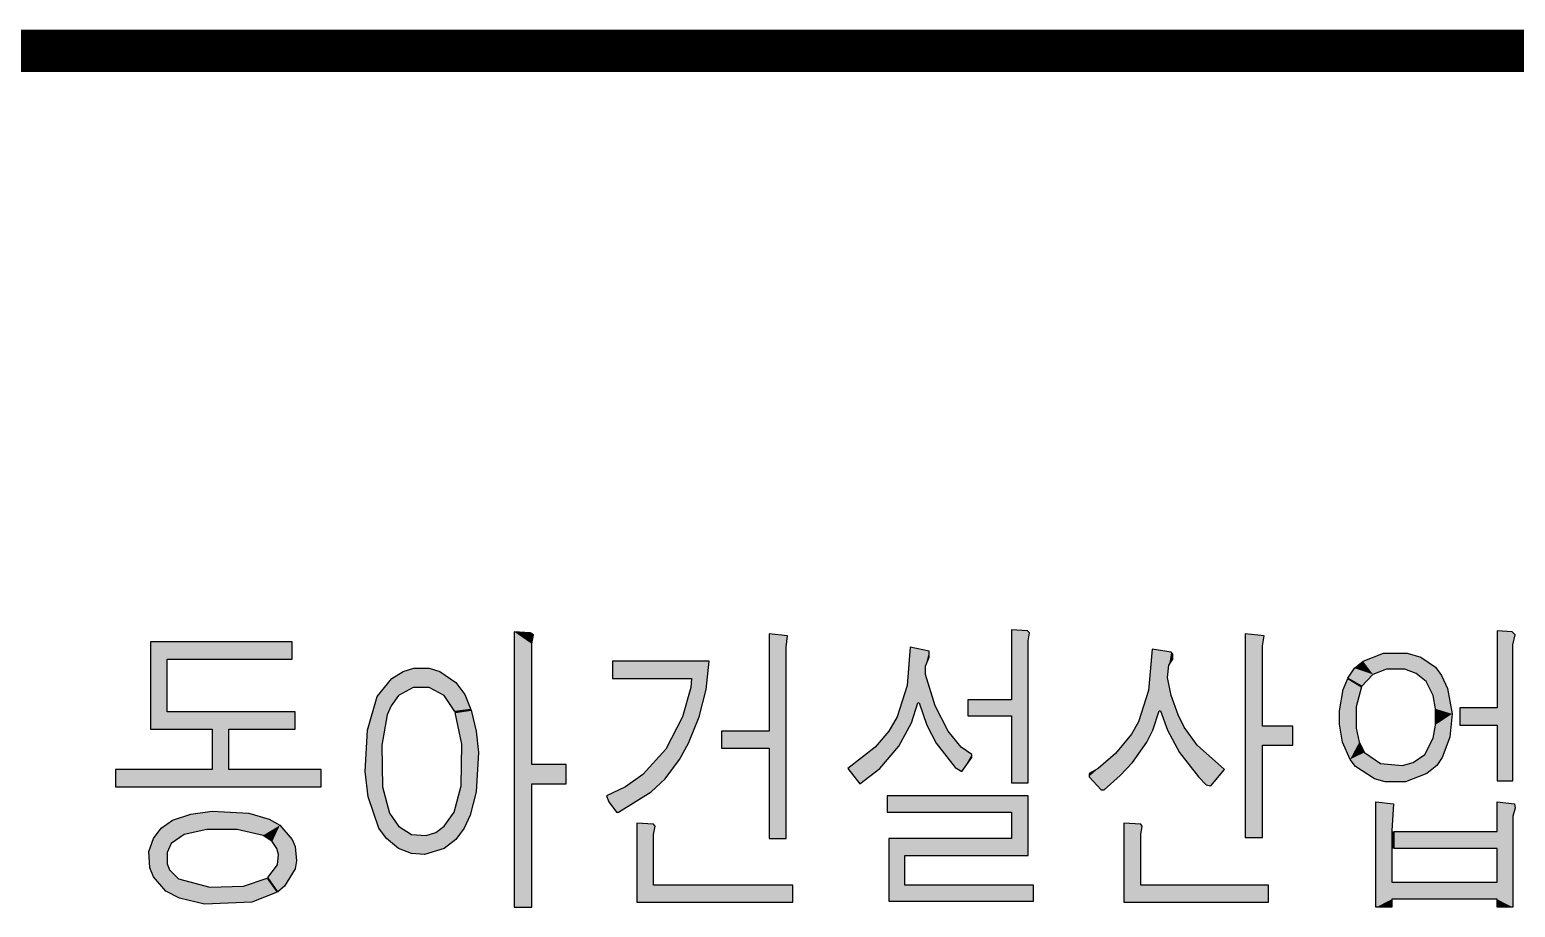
# Model space of a CAD drawing. Extents: x -109 to 1179, y -20 to 602.
# Drawn here: x 281.08 to 316.26, y 37.71 to 58.5 of the extents above; entities that cross this region are included whole.
import ezdxf

# ---------------------------------------------------------------- set-up
doc = ezdxf.new("R2010")
doc.units = 0
doc.header["$LTSCALE"] = 500
doc.header["$MEASUREMENT"] = 0
doc.layers.get('0').update_dxf_attribs({"linetype": 'CONTINUOUS'})
doc.layers.add('T-LINE3', color=2, linetype='CONTINUOUS')

# ---------------------------------------------------------------- blocks, each defined once
blk = doc.blocks.new('AA')
for points in [[(576.4, 35.4), (576.4, -406.6), (604.5, -406.6), (604.5, -208.3), (659.5, -208.3), (659.5, -177.5), (604.5, -177.5), (604.5, 15.9), (607, 30.5), (602.1, 33.8), (576.4, 35.4)], [(985.5, 32.2), (985.5, -123.8), (908.6, -123.8), (908.6, -151.5), (985.5, -151.5), (985.5, -296.1), (1012.4, -296.1), (1012.4, 11), (1014.8, 28.9), (985.5, 32.2)], [(1373.8, 38.7), (1373.8, -73.5), (1304.2, -73.5), (1304.2, -99.5), (1373.8, -99.5), (1373.8, -206.7), (1400.7, -206.7), (1400.7, 20.8), (1403.1, 33.8), (1399.5, 37), (1373.8, 38.7)], [(1748.7, 32.2), (1748.7, -294.5), (1776.8, -294.5), (1776.8, -146.6), (1825.6, -146.6), (1825.6, -115.7), (1776.8, -115.7), (1776.8, 12.7), (1779.2, 28.9), (1748.7, 32.2)], [(2152.9, 37), (2152.9, -86.5), (2093, -86.5), (2093, -114.1), (2152.9, -114.1), (2152.9, -203.5), (2178.5, -203.5), (2178.5, 14.3), (2182.2, 30.5), (2177.3, 35.4), (2152.9, 37)], [(-7.3, 19.2), (-7.3, -120.6), (91.6, -120.6), (91.6, -185.6), (-63.4, -185.6), (-63.4, -213.2), (266.3, -213.2), (266.3, -185.6), (118.5, -185.6), (118.5, -120.6), (224.7, -120.6), (224.7, -93), (19.6, -93), (19.6, -8.5), (219.9, -8.5), (219.9, 19.2), (-7.3, 19.2)], [(1211.4, 11), (1206.5, -50.7), (1190.6, -101.1), (1177.2, -123.8), (1155.2, -149.8), (1111.3, -184), (1130.8, -208.3), (1162.6, -184), (1193.1, -148.2), (1213.8, -110.8), (1223.6, -78.3), (1226.1, -78.3), (1238.3, -114.1), (1252.9, -143.3), (1283.4, -182.3), (1294.4, -188.8), (1310.3, -166.1), (1310.3, -161.2), (1293.2, -149.8), (1272.5, -123.8), (1251.7, -83.2), (1235.8, -32.8), (1235.8, -19.8), (1241.9, -5.2), (1241.9, 4.5), (1211.4, 11)], [(1599.7, 7.8), (1593.6, -58.8), (1577.7, -109.2), (1566.7, -128.7), (1541.1, -159.6), (1513, -184), (1498.4, -192.1), (1498.4, -197), (1517.9, -218.1), (1522.8, -218.1), (1548.4, -195.3), (1568, -174.2), (1591.2, -141.7), (1600.9, -122.2), (1610.7, -91.3), (1613.1, -91.3), (1624.1, -122.2), (1643.7, -158), (1674.2, -197), (1686.4, -210), (1693.7, -211.6), (1715.7, -185.6), (1671.8, -146.6), (1651, -117.3), (1641.2, -97.8), (1630.2, -67), (1624.1, -37.7), (1626.6, -18.2), (1632.7, -8.5), (1632.7, -0.3), (1630.2, 2.9), (1599.7, 7.8)], [(1913.4, -39.7), (1935.3, -53), (1927, -84.8), (1927, -119), (1931.9, -141.7), (1940.4, -158), (1966, -175.8), (2001.5, -179.1), (2018.6, -174.2), (2036.9, -161.2), (2050.3, -135.2), (2054, -114.1), (2054, -88.1), (2050.3, -67), (2039.3, -44.2), (2023.4, -31.2), (2005.1, -24.7), (1975.8, -24.7), (1953.8, -32.8), (1935.9, -51.9), (1913.8, -39), (1924.5, -23.1), (1938, -11.7), (1970.9, 1.3), (2008.8, 1.3), (2030.8, -5.2), (2054, -21.5), (2063.7, -34.5), (2073.5, -55.6), (2080.8, -96.2), (2077.2, -133.6), (2065, -166.1), (2056.4, -179.1), (2040.5, -192.1), (2006.3, -205.1), (1973.4, -205.1), (1956.3, -200.2), (1925.7, -180.7), (1917.2, -169.3), (1905, -141.7), (1900.1, -112.5), (1900.1, -91.3), (1906.2, -57.2), (1913.4, -39.7)], [(506.6, -89.2), (480.8, -92.4), (464.1, -67), (439.7, -54), (414, -54), (390.8, -67), (378.6, -83.2), (372.5, -97.8), (364, -146.6), (365.2, -213.2), (376.2, -255.5), (390.8, -276.6), (411.6, -289.6), (434.8, -291.2), (450.7, -286.3), (464.1, -276.6), (480, -253.8), (490.9, -211.6), (492.2, -145), (481.4, -94), (507, -90.4), (515.4, -123.8), (519, -158), (515.4, -221.3), (505.6, -258.7), (495.8, -279.8), (482.4, -297.7), (464.1, -312.3), (432.3, -322.1), (411.6, -320.5), (390.8, -312.3), (371.3, -296.1), (359.1, -279.8), (342, -229.5), (337.1, -188.8), (340.8, -122.2), (356.6, -68.6), (379.8, -39.3), (398.1, -28), (415.2, -23.1), (439.7, -23.1), (456.8, -28), (482.4, -45.8), (497.1, -65.3), (506.6, -89.2)], [(733.9, -11.7), (733.9, -39.3), (860.9, -39.3), (859.7, -54), (846.3, -101.1), (819.4, -153.1), (782.8, -193.7), (754.7, -213.2), (724.2, -227.8), (727.8, -237.6), (740.1, -253.8), (743.7, -253.8), (796.2, -221.3), (818.2, -200.2), (841.4, -169.3), (856.1, -143.3), (873.2, -101.1), (884.1, -57.2), (889, -11.7), (733.9, -11.7)], [(1174.8, -227.8), (1174.8, -253.8), (1373.8, -253.8), (1373.8, -296.1), (1177.2, -296.1), (1177.2, -396.8), (1409.2, -396.8), (1409.2, -370.8), (1202.9, -370.8), (1202.9, -323.7), (1400.7, -323.7), (1400.7, -227.8), (1174.8, -227.8)], [(1984.4, -283.8), (1984.4, -313.4), (1984.4, -366), (2152.9, -366), (2152.9, -312.3), (1987.7, -312.3), (1987.7, -284.7), (2152.9, -284.7), (2152.9, -237.6), (2181, -240.8), (2182.2, -247.3), (2178.5, -260.3), (2178.5, -406.6), (2152.9, -406.6), (2152.9, -393.6), (1984.4, -393.6), (1984.4, -406.6), (1958.7, -406.6), (1958.7, -237.6), (1986.8, -240.8), (1984.4, -283.8)], [(196.9, -382), (181.1, -359), (196.7, -338.3), (197.9, -322.1), (195.4, -312.3), (188.1, -301), (173.5, -291.2), (131.9, -281.5), (83.1, -281.5), (46.5, -289.6), (25.7, -304.2), (19.6, -318.8), (19.6, -336.7), (23.3, -346.5), (37.9, -361.1), (88, -374.1), (141.7, -372.5), (180, -359.7), (195.8, -382.5), (155.1, -398.5), (79.4, -401.7), (39.1, -392), (17.2, -380.6), (-2.4, -357.8), (-8.5, -343.2), (-9.7, -317.2), (-2.4, -296.1), (9.8, -279.8), (28.1, -266.8), (57.5, -257.1), (91.6, -252.2), (150.3, -255.5), (183.2, -265.2), (200.3, -275), (219.9, -297.7), (224.7, -309.1), (227.2, -331.8), (224.7, -344.8), (207.7, -372.5), (196.9, -382)], [(773, -271.7), (773, -398.5), (1023.3, -398.5), (1023.3, -370.8), (799.9, -370.8), (799.9, -289.6), (802.3, -276.6), (799.9, -273.3), (773, -271.7)], [(1554.5, -271.7), (1554.5, -398.5), (1786.5, -398.5), (1786.5, -370.8), (1581.4, -370.8), (1581.4, -289.6), (1583.8, -276.6), (1581.4, -273.3), (1554.5, -271.7)]]:
    blk.add_lwpolyline(points)
for points in [[(604.5, -406.6), (604.5, -208.3), (576.4, 35.4)], [(576.4, -406.6), (604.5, -406.6), (576.4, 35.4)], [(576.4, 35.4), (576.4, -406.6), (576.4, 35.4)], [(604.5, -208.3), (604.5, 15.9), (576.4, 35.4)], [(602.1, 33.8), (576.4, 35.4), (604.5, 15.9)], [(607, 30.5), (602.1, 33.8), (604.5, 15.9)], [(1014.8, 28.9), (985.5, 32.2), (985.5, -123.8)], [(985.5, 32.2), (985.5, -123.8), (985.5, 32.2)], [(1012.4, 11), (1014.8, 28.9), (985.5, -123.8)], [(1399.5, 37), (1373.8, 38.7), (1373.8, -73.5)], [(1373.8, 38.7), (1373.8, -73.5), (1373.8, 38.7)], [(1403.1, 33.8), (1399.5, 37), (1373.8, -73.5)], [(1400.7, 20.8), (1403.1, 33.8), (1373.8, -73.5)], [(1776.8, -146.6), (1776.8, 12.7), (1748.7, 32.2)], [(1776.8, -294.5), (1776.8, -146.6), (1748.7, 32.2)], [(1748.7, -294.5), (1776.8, -294.5), (1748.7, 32.2)], [(1748.7, 32.2), (1748.7, -294.5), (1748.7, 32.2)], [(1779.2, 28.9), (1748.7, 32.2), (1776.8, 12.7)], [(2177.3, 35.4), (2152.9, 37), (2152.9, -86.5)], [(2182.2, 30.5), (2177.3, 35.4), (2152.9, -86.5)], [(2178.5, 14.3), (2182.2, 30.5), (2152.9, -86.5)], [(-7.3, 19.2), (219.9, 19.2), (-7.3, 19.2)], [(19.6, -8.5), (219.9, 19.2), (-7.3, 19.2)], [(-7.3, -120.6), (19.6, -8.5), (-7.3, 19.2)], [(219.9, -8.5), (219.9, 19.2), (19.6, -8.5)], [(604.5, -177.5), (604.5, 15.9), (604.5, -208.3)], [(1012.4, -296.1), (1012.4, 11), (985.5, -123.8)], [(1223.6, -78.3), (1211.4, 11), (1206.5, -50.7)], [(1211.4, 11), (1206.5, -50.7), (1211.4, 11)], [(1226.1, -78.3), (1211.4, 11), (1223.6, -78.3)], [(1235.8, -19.8), (1211.4, 11), (1226.1, -78.3)], [(1241.9, 4.5), (1211.4, 11), (1235.8, -19.8)], [(1241.9, -5.2), (1241.9, 4.5), (1235.8, -19.8)], [(1400.7, -206.7), (1400.7, 20.8), (1373.8, -73.5)], [(1610.7, -91.3), (1599.7, 7.8), (1593.6, -58.8)], [(1599.7, 7.8), (1593.6, -58.8), (1599.7, 7.8)], [(1613.1, -91.3), (1599.7, 7.8), (1610.7, -91.3)], [(1626.6, -18.2), (1599.7, 7.8), (1613.1, -91.3)], [(1630.2, 2.9), (1599.7, 7.8), (1626.6, -18.2)], [(1632.7, -0.3), (1630.2, 2.9), (1626.6, -18.2)], [(1776.8, -115.7), (1776.8, 12.7), (1776.8, -146.6)], [(1938, -11.7), (1970.9, 1.3), (1953.8, -32.8)], [(1953.8, -32.8), (2008.8, 1.3), (1975.8, -24.7)], [(1970.9, 1.3), (2008.8, 1.3), (1953.8, -32.8)], [(1975.8, -24.7), (2008.8, 1.3), (2005.1, -24.7)], [(2005.1, -24.7), (2008.8, 1.3), (2023.4, -31.2)], [(2008.8, 1.3), (2080.8, -96.2), (2039.3, -44.2)], [(2073.5, -55.6), (2080.8, -96.2), (2008.8, 1.3)], [(2023.4, -31.2), (2008.8, 1.3), (2039.3, -44.2)], [(2063.7, -34.5), (2073.5, -55.6), (2008.8, 1.3)], [(2054, -21.5), (2063.7, -34.5), (2008.8, 1.3)], [(2030.8, -5.2), (2054, -21.5), (2008.8, 1.3)], [(2178.5, -203.5), (2178.5, 14.3), (2152.9, -86.5)], [(19.6, -93), (19.6, -8.5), (-7.3, -120.6)], [(340.8, -122.2), (415.2, -23.1), (378.6, -83.2)], [(398.1, -28), (415.2, -23.1), (340.8, -122.2)], [(378.6, -83.2), (415.2, -23.1), (390.8, -67)], [(390.8, -67), (415.2, -23.1), (414, -54)], [(414, -54), (415.2, -23.1), (439.7, -54)], [(415.2, -23.1), (506.6, -89.2), (439.7, -54)], [(497.1, -65.3), (506.6, -89.2), (415.2, -23.1)], [(482.4, -45.8), (497.1, -65.3), (415.2, -23.1)], [(456.8, -28), (482.4, -45.8), (415.2, -23.1)], [(439.7, -23.1), (456.8, -28), (415.2, -23.1)], [(889, -11.7), (733.9, -11.7), (860.9, -39.3)], [(733.9, -39.3), (860.9, -39.3), (733.9, -11.7)], [(733.9, -11.7), (733.9, -39.3), (733.9, -11.7)], [(846.3, -101.1), (889, -11.7), (859.7, -54)], [(856.1, -143.3), (889, -11.7), (846.3, -101.1)], [(884.1, -57.2), (889, -11.7), (856.1, -143.3)], [(859.7, -54), (889, -11.7), (860.9, -39.3)], [(1235.8, -32.8), (1235.8, -19.8), (1226.1, -78.3)], [(1624.1, -37.7), (1626.6, -18.2), (1613.1, -91.3)], [(1632.7, -8.5), (1632.7, -0.3), (1626.6, -18.2)], [(1913.8, -39), (1924.5, -23.1), (1953.8, -32.8)], [(1924.5, -23.1), (1938, -11.7), (1953.8, -32.8)], [(379.8, -39.3), (398.1, -28), (340.8, -122.2)], [(356.6, -68.6), (379.8, -39.3), (340.8, -122.2)], [(1251.7, -83.2), (1235.8, -32.8), (1226.1, -78.3)], [(1630.2, -67), (1624.1, -37.7), (1613.1, -91.3)], [(1906.2, -57.2), (1913.4, -39.7), (1917.2, -169.3)], [(1913.4, -39.7), (1935.3, -53), (1913.5, -39.3), (1935.5, -52.3)], [(1917.2, -169.3), (1913.4, -39.7), (1927, -119)], [(1927, -84.8), (1927, -119), (1913.4, -39.7)], [(1935.3, -53), (1927, -84.8), (1913.4, -39.7)], [(1913.5, -39.3), (1935.5, -52.3), (1913.8, -39), (1935.9, -51.9)], [(1935.9, -51.9), (1913.8, -39), (1953.8, -32.8)], [(2039.3, -44.2), (2080.8, -96.2), (2050.3, -67)], [(506.6, -89.2), (439.7, -54), (506.6, -89.2)], [(464.1, -67), (439.7, -54), (506.6, -89.2)], [(480.8, -92.4), (464.1, -67), (506.6, -89.2)], [(873.2, -101.1), (884.1, -57.2), (856.1, -143.3)], [(1190.6, -101.1), (1223.6, -78.3), (1206.5, -50.7)], [(1577.7, -109.2), (1610.7, -91.3), (1593.6, -58.8)], [(1641.2, -97.8), (1630.2, -67), (1613.1, -91.3)], [(1900.1, -91.3), (1906.2, -57.2), (1917.2, -169.3)], [(2050.3, -67), (2080.8, -96.2), (2054, -88.1)], [(91.6, -120.6), (19.6, -93), (-7.3, -120.6)], [(118.5, -120.6), (19.6, -93), (91.6, -120.6)], [(224.7, -93), (19.6, -93), (118.5, -120.6)], [(224.7, -120.6), (224.7, -93), (118.5, -120.6)], [(372.5, -97.8), (340.8, -122.2), (378.6, -83.2)], [(506.6, -89.2), (480.8, -92.4), (506.8, -89.7), (481.2, -93)], [(506.8, -89.7), (481.2, -93), (507, -90.4), (481.4, -94)], [(481.4, -94), (507, -90.4), (492.2, -145)], [(507, -90.4), (515.4, -123.8), (492.2, -145)], [(1155.2, -149.8), (1223.6, -78.3), (1177.2, -123.8)], [(1213.8, -110.8), (1223.6, -78.3), (1155.2, -149.8)], [(1177.2, -123.8), (1223.6, -78.3), (1190.6, -101.1)], [(1294.4, -188.8), (1251.7, -83.2), (1226.1, -78.3)], [(1283.4, -182.3), (1294.4, -188.8), (1226.1, -78.3)], [(1252.9, -143.3), (1283.4, -182.3), (1226.1, -78.3)], [(1238.3, -114.1), (1252.9, -143.3), (1226.1, -78.3)], [(1272.5, -123.8), (1251.7, -83.2), (1294.4, -188.8)], [(1304.2, -99.5), (1373.8, -99.5), (1373.8, -73.5)], [(1304.2, -73.5), (1304.2, -99.5), (1373.8, -73.5)], [(1373.8, -206.7), (1400.7, -206.7), (1373.8, -73.5)], [(1373.8, -99.5), (1373.8, -206.7), (1373.8, -73.5)], [(1541.1, -159.6), (1610.7, -91.3), (1566.7, -128.7)], [(1600.9, -122.2), (1610.7, -91.3), (1541.1, -159.6)], [(1566.7, -128.7), (1610.7, -91.3), (1577.7, -109.2)], [(1693.7, -211.6), (1641.2, -97.8), (1613.1, -91.3)], [(1686.4, -210), (1693.7, -211.6), (1613.1, -91.3)], [(1674.2, -197), (1686.4, -210), (1613.1, -91.3)], [(1643.7, -158), (1674.2, -197), (1613.1, -91.3)], [(1624.1, -122.2), (1643.7, -158), (1613.1, -91.3)], [(1900.1, -112.5), (1900.1, -91.3), (1917.2, -169.3)], [(2054, -88.1), (2080.8, -96.2), (2054, -114.1)], [(2093, -114.1), (2152.9, -114.1), (2152.9, -86.5)], [(2093, -86.5), (2093, -114.1), (2152.9, -86.5)], [(2152.9, -203.5), (2178.5, -203.5), (2152.9, -86.5)], [(2152.9, -114.1), (2152.9, -203.5), (2152.9, -86.5)], [(364, -146.6), (340.8, -122.2), (372.5, -97.8)], [(819.4, -153.1), (856.1, -143.3), (846.3, -101.1)], [(1193.1, -148.2), (1213.8, -110.8), (1155.2, -149.8)], [(1651, -117.3), (1641.2, -97.8), (1693.7, -211.6)], [(1671.8, -146.6), (1651, -117.3), (1693.7, -211.6)], [(1825.6, -115.7), (1776.8, -115.7), (1776.8, -146.6)], [(1825.6, -146.6), (1825.6, -115.7), (1776.8, -146.6)], [(1905, -141.7), (1900.1, -112.5), (1917.2, -169.3)], [(1931.9, -141.7), (1917.2, -169.3), (1927, -119)], [(2080.8, -96.2), (2040.5, -192.1), (2054, -114.1)], [(2056.4, -179.1), (2040.5, -192.1), (2080.8, -96.2)], [(2054, -114.1), (2040.5, -192.1), (2050.3, -135.2)], [(2065, -166.1), (2056.4, -179.1), (2080.8, -96.2)], [(2077.2, -133.6), (2065, -166.1), (2080.8, -96.2)], [(91.6, -185.6), (118.5, -120.6), (91.6, -120.6)], [(118.5, -185.6), (118.5, -120.6), (91.6, -185.6)], [(337.1, -188.8), (340.8, -122.2), (390.8, -312.3)], [(365.2, -213.2), (340.8, -122.2), (364, -146.6)], [(376.2, -255.5), (340.8, -122.2), (365.2, -213.2)], [(390.8, -312.3), (340.8, -122.2), (376.2, -255.5)], [(515.4, -123.8), (519, -158), (492.2, -145)], [(908.6, -151.5), (985.5, -151.5), (985.5, -123.8)], [(908.6, -123.8), (908.6, -151.5), (985.5, -123.8)], [(985.5, -296.1), (1012.4, -296.1), (985.5, -123.8)], [(985.5, -151.5), (985.5, -296.1), (985.5, -123.8)], [(1293.2, -149.8), (1272.5, -123.8), (1294.4, -188.8)], [(1513, -184), (1600.9, -122.2), (1541.1, -159.6)], [(1591.2, -141.7), (1600.9, -122.2), (1513, -184)], [(1568, -174.2), (1591.2, -141.7), (1513, -184)], [(1940.4, -158), (1917.2, -169.3), (1931.9, -141.7)], [(2050.3, -135.2), (2040.5, -192.1), (2036.9, -161.2)], [(492.2, -145), (495.8, -279.8), (490.9, -211.6)], [(505.6, -258.7), (495.8, -279.8), (492.2, -145)], [(515.4, -221.3), (505.6, -258.7), (492.2, -145)], [(519, -158), (515.4, -221.3), (492.2, -145)], [(754.7, -213.2), (856.1, -143.3), (782.8, -193.7)], [(841.4, -169.3), (856.1, -143.3), (754.7, -213.2)], [(782.8, -193.7), (856.1, -143.3), (819.4, -153.1)], [(1111.3, -184), (1130.8, -208.3), (1155.2, -149.8)], [(1130.8, -208.3), (1162.6, -184), (1155.2, -149.8)], [(1162.6, -184), (1193.1, -148.2), (1155.2, -149.8)], [(1310.3, -161.2), (1293.2, -149.8), (1294.4, -188.8)], [(1310.3, -166.1), (1310.3, -161.2), (1294.4, -188.8)], [(1715.7, -185.6), (1671.8, -146.6), (1693.7, -211.6)], [(1966, -175.8), (1917.2, -169.3), (1940.4, -158)], [(2036.9, -161.2), (2040.5, -192.1), (2018.6, -174.2)], [(-63.4, -213.2), (266.3, -213.2), (91.6, -185.6)], [(-63.4, -185.6), (-63.4, -213.2), (91.6, -185.6)], [(266.3, -213.2), (118.5, -185.6), (91.6, -185.6)], [(266.3, -185.6), (118.5, -185.6), (266.3, -213.2)], [(342, -229.5), (337.1, -188.8), (390.8, -312.3)], [(659.5, -177.5), (604.5, -177.5), (604.5, -208.3)], [(659.5, -208.3), (659.5, -177.5), (604.5, -208.3)], [(818.2, -200.2), (841.4, -169.3), (754.7, -213.2)], [(1498.4, -197), (1517.9, -218.1), (1513, -184)], [(1498.4, -192.1), (1498.4, -197), (1513, -184)], [(1548.4, -195.3), (1568, -174.2), (1513, -184)], [(1522.8, -218.1), (1548.4, -195.3), (1513, -184)], [(1517.9, -218.1), (1522.8, -218.1), (1513, -184)], [(2040.5, -192.1), (1917.2, -169.3), (1966, -175.8)], [(1925.7, -180.7), (1917.2, -169.3), (2040.5, -192.1)], [(1956.3, -200.2), (1925.7, -180.7), (2040.5, -192.1)], [(2001.5, -179.1), (2040.5, -192.1), (1966, -175.8)], [(2018.6, -174.2), (2040.5, -192.1), (2001.5, -179.1)], [(490.9, -211.6), (495.8, -279.8), (480, -253.8)], [(724.2, -227.8), (727.8, -237.6), (754.7, -213.2)], [(727.8, -237.6), (740.1, -253.8), (754.7, -213.2)], [(740.1, -253.8), (743.7, -253.8), (754.7, -213.2)], [(743.7, -253.8), (796.2, -221.3), (754.7, -213.2)], [(796.2, -221.3), (818.2, -200.2), (754.7, -213.2)], [(1973.4, -205.1), (1956.3, -200.2), (2040.5, -192.1)], [(2006.3, -205.1), (1973.4, -205.1), (2040.5, -192.1)], [(359.1, -279.8), (342, -229.5), (390.8, -312.3)], [(1400.7, -227.8), (1174.8, -227.8), (1373.8, -253.8)], [(1174.8, -253.8), (1373.8, -253.8), (1174.8, -227.8)], [(1174.8, -227.8), (1174.8, -253.8), (1174.8, -227.8)], [(1400.7, -323.7), (1400.7, -227.8), (1373.8, -296.1)], [(1373.8, -296.1), (1400.7, -227.8), (1373.8, -253.8)], [(1984.4, -366), (1958.7, -237.6), (1984.4, -313.4)], [(1984.4, -393.6), (1958.7, -237.6), (1984.4, -366)], [(1958.7, -406.6), (1958.7, -237.6), (1984.4, -393.6)], [(1958.7, -237.6), (1984.4, -283.8), (1984.4, -313.4)], [(1986.8, -240.8), (1984.4, -283.8), (1958.7, -237.6)], [(2152.9, -237.6), (2181, -240.8), (2152.9, -312.3)], [(2152.9, -284.7), (2152.9, -237.6), (2152.9, -312.3)], [(91.6, -252.2), (150.3, -255.5), (9.8, -279.8)], [(57.5, -257.1), (91.6, -252.2), (9.8, -279.8)], [(150.3, -255.5), (183.2, -265.2), (9.8, -279.8)], [(28.1, -266.8), (57.5, -257.1), (9.8, -279.8)], [(390.8, -276.6), (390.8, -312.3), (376.2, -255.5)], [(480, -253.8), (495.8, -279.8), (464.1, -276.6)], [(2181, -240.8), (2182.2, -247.3), (2152.9, -312.3)], [(2182.2, -247.3), (2178.5, -260.3), (2152.9, -312.3)], [(2178.5, -260.3), (2178.5, -406.6), (2152.9, -312.3)], [(-2.4, -296.1), (9.8, -279.8), (17.2, -380.6)], [(183.2, -265.2), (200.3, -275), (9.8, -279.8)], [(9.8, -279.8), (200.3, -275), (83.1, -281.5)], [(46.5, -289.6), (9.8, -279.8), (83.1, -281.5)], [(19.6, -336.7), (9.8, -279.8), (19.6, -318.8)], [(17.2, -380.6), (9.8, -279.8), (19.6, -336.7)], [(25.7, -304.2), (9.8, -279.8), (46.5, -289.6)], [(19.6, -318.8), (9.8, -279.8), (25.7, -304.2)], [(83.1, -281.5), (200.3, -275), (131.9, -281.5)], [(131.9, -281.5), (200.3, -275), (173.5, -291.2)], [(173.5, -291.2), (200.3, -275), (188.1, -301)], [(188.1, -301), (200.3, -275), (195.4, -312.3)], [(195.4, -312.3), (200.3, -275), (197.9, -322.1)], [(200.3, -275), (196.9, -382), (197.9, -322.1)], [(207.7, -372.5), (196.9, -382), (200.3, -275)], [(224.7, -344.8), (207.7, -372.5), (200.3, -275)], [(227.2, -331.8), (224.7, -344.8), (200.3, -275)], [(224.7, -309.1), (227.2, -331.8), (200.3, -275)], [(219.9, -297.7), (224.7, -309.1), (200.3, -275)], [(371.3, -296.1), (359.1, -279.8), (390.8, -312.3)], [(411.6, -289.6), (390.8, -312.3), (390.8, -276.6)], [(411.6, -320.5), (390.8, -312.3), (495.8, -279.8)], [(495.8, -279.8), (390.8, -312.3), (450.7, -286.3)], [(432.3, -322.1), (411.6, -320.5), (495.8, -279.8)], [(464.1, -312.3), (432.3, -322.1), (495.8, -279.8)], [(464.1, -276.6), (495.8, -279.8), (450.7, -286.3)], [(482.4, -297.7), (464.1, -312.3), (495.8, -279.8)], [(799.9, -273.3), (773, -271.7), (773, -398.5)], [(773, -271.7), (773, -398.5), (773, -271.7)], [(802.3, -276.6), (799.9, -273.3), (773, -398.5)], [(799.9, -289.6), (802.3, -276.6), (773, -398.5)], [(1581.4, -273.3), (1554.5, -271.7), (1554.5, -398.5)], [(1554.5, -271.7), (1554.5, -398.5), (1554.5, -271.7)], [(1583.8, -276.6), (1581.4, -273.3), (1554.5, -398.5)], [(1581.4, -289.6), (1583.8, -276.6), (1554.5, -398.5)], [(1984.4, -283.8), (1984.4, -313.4), (1984.4, -284.7), (1984.4, -312.3)], [(1984.4, -284.7), (1984.4, -312.3), (1987.7, -284.7), (1987.7, -312.3)], [(1987.7, -284.7), (2152.9, -284.7), (2152.9, -312.3)], [(1987.7, -312.3), (1987.7, -284.7), (2152.9, -312.3)], [(-9.7, -317.2), (-2.4, -296.1), (17.2, -380.6)], [(450.7, -286.3), (390.8, -312.3), (434.8, -291.2)], [(434.8, -291.2), (390.8, -312.3), (411.6, -289.6)], [(799.9, -370.8), (799.9, -289.6), (773, -398.5)], [(1177.2, -296.1), (1400.7, -323.7), (1373.8, -296.1)], [(1202.9, -323.7), (1400.7, -323.7), (1177.2, -296.1)], [(1177.2, -396.8), (1202.9, -323.7), (1177.2, -296.1)], [(1581.4, -370.8), (1581.4, -289.6), (1554.5, -398.5)], [(-8.5, -343.2), (-9.7, -317.2), (17.2, -380.6)], [(196.7, -338.3), (197.9, -322.1), (196.9, -382)], [(1202.9, -370.8), (1202.9, -323.7), (1177.2, -396.8)], [(2152.9, -312.3), (2178.5, -406.6), (2152.9, -366)], [(-2.4, -357.8), (-8.5, -343.2), (17.2, -380.6)], [(23.3, -346.5), (17.2, -380.6), (19.6, -336.7)], [(37.9, -361.1), (17.2, -380.6), (23.3, -346.5)], [(181.1, -359), (196.7, -338.3), (196.9, -382)], [(88, -374.1), (17.2, -380.6), (37.9, -361.1)], [(141.7, -372.5), (17.2, -380.6), (88, -374.1)], [(39.1, -392), (17.2, -380.6), (141.7, -372.5)], [(79.4, -401.7), (39.1, -392), (141.7, -372.5)], [(155.1, -398.5), (79.4, -401.7), (141.7, -372.5)], [(180, -359.7), (195.8, -382.5), (141.7, -372.5)], [(195.8, -382.5), (155.1, -398.5), (141.7, -372.5)], [(196.7, -382.2), (180.8, -359.5), (195.8, -382.5), (180, -359.7)], [(196.9, -382), (181.1, -359), (196.7, -382.2), (180.8, -359.5)], [(196.9, -382), (181.1, -359), (196.9, -382)], [(1023.3, -370.8), (799.9, -370.8), (773, -398.5)], [(1023.3, -398.5), (1023.3, -370.8), (773, -398.5)], [(1409.2, -370.8), (1202.9, -370.8), (1177.2, -396.8)], [(1409.2, -396.8), (1409.2, -370.8), (1177.2, -396.8)], [(1786.5, -370.8), (1581.4, -370.8), (1554.5, -398.5)], [(1786.5, -398.5), (1786.5, -370.8), (1554.5, -398.5)], [(2152.9, -366), (1984.4, -393.6), (1984.4, -366)], [(2152.9, -393.6), (1984.4, -393.6), (2152.9, -366)], [(2178.5, -406.6), (2152.9, -393.6), (2152.9, -366)], [(1984.4, -406.6), (1958.7, -406.6), (1984.4, -393.6)], [(2152.9, -406.6), (2152.9, -393.6), (2178.5, -406.6)]]:
    blk.add_solid(points)

msp = doc.modelspace()

# ---------------------------------------------------------------- linework, layer by layer
at = {"layer": 'T-LINE3', "const_width": 1}
msp.add_lwpolyline([(37.5, 58), (1148.5, 58)], dxfattribs=at)

# ---------------------------------------------------------------- block references
at = {"layer": 'T-LINE3', "xscale": 0.01476245654692932, "yscale": 0.01476245654692932, "zscale": 0.01476245654692932}
msp.add_blockref('AA', (284.047, 43.716), dxfattribs=at)

doc.saveas('drawing.dxf')
